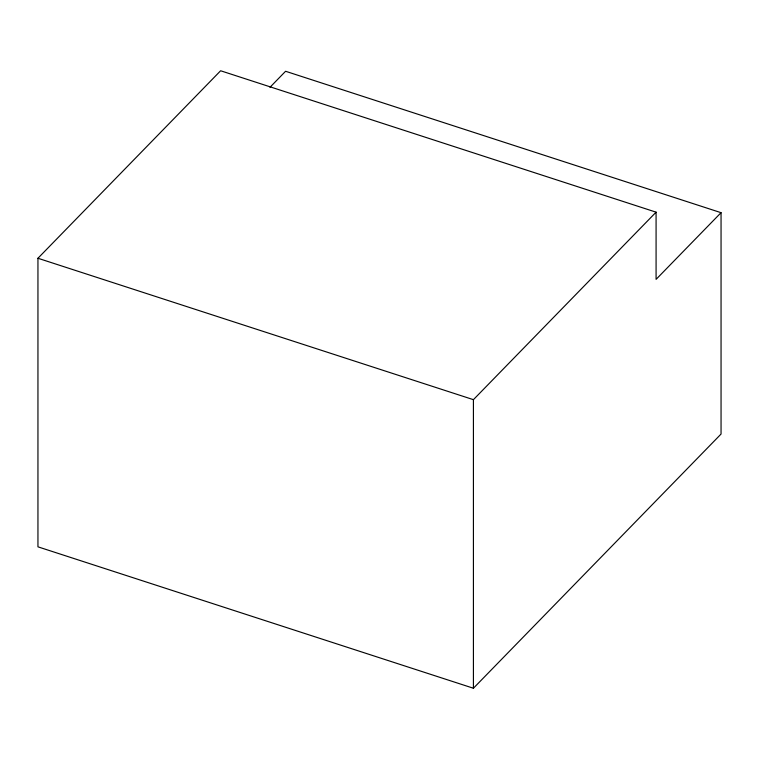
<?xml version="1.0" encoding="UTF-8"?>
<svg xmlns="http://www.w3.org/2000/svg" width="759" height="759" viewBox="0 0 759 759"><rect width="100%" height="100%" fill="white"/><g stroke="black" fill="none" stroke-linecap="round" stroke-linejoin="round"><path stroke-width="1.14" d="M721.05 212.681L721.05 434.053L473.417 688.242L37.95 546.831L37.95 258.259L220.622 70.758L656.08 212.169L656.08 279.369L721.05 212.681L285.583 71.27L269.967 87.313M473.417 688.242L473.417 399.67L656.08 212.169M37.95 258.259L473.417 399.67"/></g></svg>
